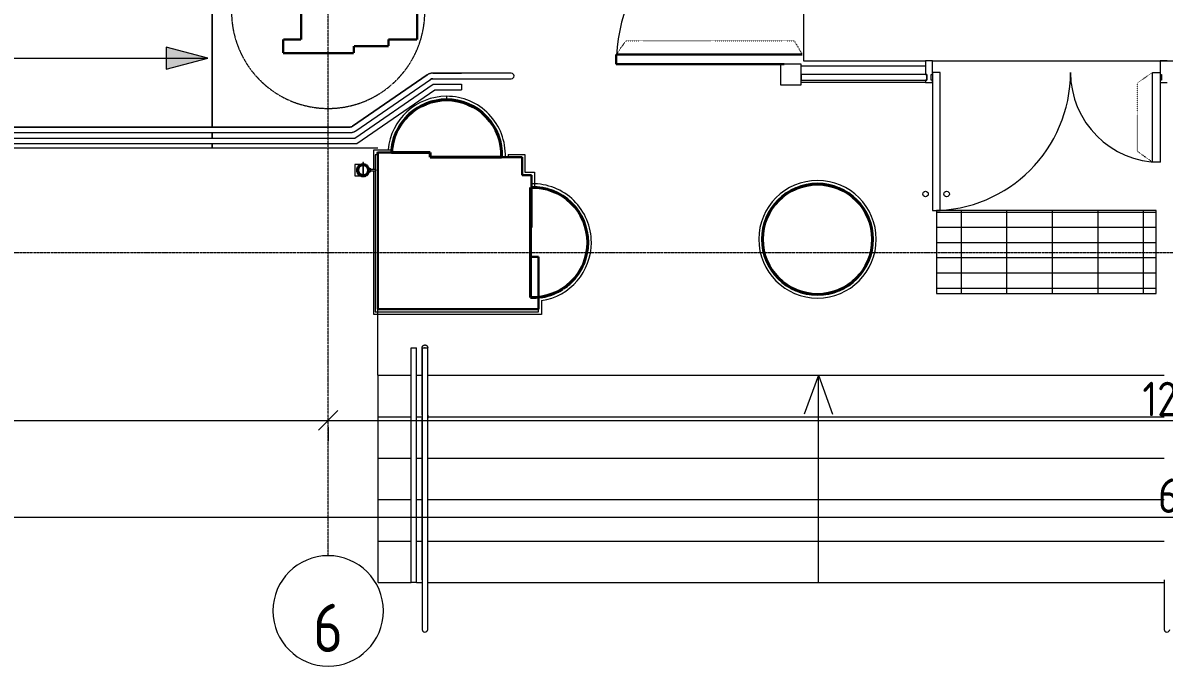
# Model space of a CAD drawing. Header units: millimetres. Extents: x -42533 to 645315, y 3457 to 82611.
# Drawn here: x 42587 to 50854, y 27324 to 31984 of the extents above; entities that cross this region are included whole.
import ezdxf

# ---------------------------------------------------------------- set-up
doc = ezdxf.new("R2010")
doc.units = ezdxf.units.MM
for name, pattern in [('200_ШТРИХ__ш1_п0_6_', [1.6, 1, -0.6]), ('ADSK_Линия сетки', [25, 20, -2.5, 0, -2.5]), ('ADSK_Пунктирная_п1', [0.53, 0, -0.53])]:
    doc.linetypes.add(name, pattern=pattern)
for name, color, linetype, lineweight in [('Аннотация', 7, 'Continuous', 18), ('Витраж', 7, 'Continuous', 9), ('Двери', 7, 'Continuous', 9), ('Колонны', 7, 'Continuous', 18), ('Лестницы', 7, 'Continuous', 9), ('Мебель', 7, 'Continuous', 18), ('Обобщенные модели', 7, 'Continuous', 18), ('Ограждение', 7, 'Continuous', 9), ('Оси', 253, 'Continuous', 9), ('Пандусы', 7, 'Continuous', 18), ('Панели витража', 7, 'Continuous', 9), ('Перекрытие', 7, 'Continuous', 18), ('Размеры', 7, 'Continuous', 9), ('Стены наружные', 7, 'Continuous', 18), ('Стены несущие', 7, 'Continuous', 30), ('Стены отделка', 7, 'Continuous', 30), ('Стены штриховка', 7, 'Continuous', 9), ('Узлы', 7, 'Continuous', 18), ('ШТРИХОВКА', 252, 'Continuous', 15)]:
    doc.layers.add(name, color=color, linetype=linetype, lineweight=lineweight)
doc.layers.add('Линии', color=7, linetype='Continuous', lineweight=9, true_color=0x00a600)
doc.styles.add('GOST Common', font='GOST_Common.ttf', dxfattribs={"width": 0.9, "height": 350})
doc.styles.add('GOST Common_1', font='GOST_Common.ttf', dxfattribs={"width": 0.9, "height": 250})
doc.dimstyles.new('ADSK_Основной_2_5_мм', dxfattribs={"dimscale": 304.8, "dimtxt": 251.428749, "dimasz": 0.463911, "dimexe": 0.492126, "dimexo": 0.492126, "dimgap": 0.098425, "dimtad": 1, "dimrnd": 0.01, "dimdsep": 46, "dimtxsty": 'GOST Common_1', "dimblk1": 'OBLIQUE', "dimblk2": 'OBLIQUE', "dimsah": 1, "dimcen": 0.09, "dimdle": 0.492126, "dimazin": 2, "dimtfac": 1, "dimtdec": 4, "dimtix": 1, "dimtmove": 0, "dimatfit": 3, "dimfxl": 1, "dimtvp": 1, "dimtolj": 1, "dimtzin": 0, "dimlwd": 20, "dimlwe": 20, "dimarcsym": 2})

# ---------------------------------------------------------------- blocks, each defined once
blk = doc.blocks.new('Тип перил - Перила_Внутренний_-3098215-План 1-го этажа')
at = {"layer": 'Ограждение', "flags": 128}
for points in [[(18730.4, -3332.5), (18730.4, -3333.7), (18730.4, -3334.9), (18730.4, -3336.1), (18730.4, -3337.3), (18730.4, -3338.5), (18730.4, -3339.6), (18730.4, -3340.8), (18730.4, -3341.9), (18730.4, -3343.1), (18730.4, -3344.2), (18730.4, -3345.3), (18730.4, -3346.4), (18730.4, -3346.6)], [(18770.4, -3346.6), (18770.4, -3345.5), (18770.4, -3344.5), (18770.4, -3343.3), (18770.4, -3342.2), (18770.4, -3341.1), (18770.4, -3339.9), (18770.4, -3338.8), (18770.4, -3337.6), (18770.4, -3336.4), (18770.4, -3335.2), (18770.4, -3334), (18770.4, -3332.8)]]:
    blk.add_lwpolyline(points, dxfattribs=at)
blk = doc.blocks.new('Тип перил - Перила_Внутренний_-V61-План 1-го этажа')
at = {"layer": 'Ограждение'}
for p, q in [((18730.4, -3332.5), (18730.4, -3346.7)), ((18770.4, -3332.5), (18770.4, -3346.7))]:
    blk.add_line(p, q, dxfattribs=at)
blk = doc.blocks.new('_Oblique')
at = {"color": 0, "linetype": 'ByBlock', "lineweight": -2}
blk.add_line((-0.5, -0.5), (0.5, 0.5), dxfattribs=at)
blk = doc.blocks.new('*D434')
at = {"layer": 'Defpoints', "color": 0, "transparency": 16777216}
for p in [(10706.8, -3082.7), (18606.8, -3082.7), (18606.8, -3182.7)]:
    blk.add_point(p, dxfattribs=at)
at = {"layer": 'Размеры', "color": 0, "lineweight": 20, "transparency": 16777216}
for p, q in [((10556.8, -3182.7), (18756.8, -3182.7)), ((10706.8, -3232.7), (10706.8, -3332.7)), ((18606.8, -3232.7), (18606.8, -3332.7))]:
    blk.add_line(p, q, dxfattribs=at)
at = {"layer": 'Размеры', "color": 0, "lineweight": 20, "transparency": 16777216, "xscale": 141.4, "yscale": 141.4, "zscale": 141.4, "rotation": 180}
blk.add_blockref('_Oblique', (10706.8, -3182.7), dxfattribs=at)
at = {"layer": 'Размеры', "color": 0, "lineweight": 20, "transparency": 16777216, "xscale": 141.4, "yscale": 141.4, "zscale": 141.4}
blk.add_blockref('_Oblique', (18606.8, -3182.7), dxfattribs=at)
at = {"layer": 'Размеры', "color": 0, "lineweight": 20, "transparency": 16777216, "insert": (14656.8, -3027.7), "char_height": 250, "width": 756.843, "attachment_point": 5, "style": 'GOST Common_1'}
blk.add_mtext('\\A1;7900', dxfattribs=at)
blk = doc.blocks.new('*D435')
at = {"layer": 'Defpoints', "color": 0, "transparency": 16777216}
for p in [(18606.8, -3082.7), (31106.8, -3082.7), (31106.8, -3182.7)]:
    blk.add_point(p, dxfattribs=at)
at = {"layer": 'Размеры', "color": 0, "lineweight": 20, "transparency": 16777216}
for p, q in [((18456.8, -3182.7), (31256.8, -3182.7)), ((18606.8, -3232.7), (18606.8, -3332.7)), ((31106.8, -3232.7), (31106.8, -3332.7))]:
    blk.add_line(p, q, dxfattribs=at)
at = {"layer": 'Размеры', "color": 0, "lineweight": 20, "transparency": 16777216, "xscale": 141.4, "yscale": 141.4, "zscale": 141.4, "rotation": 180}
blk.add_blockref('_Oblique', (18606.8, -3182.7), dxfattribs=at)
at = {"layer": 'Размеры', "color": 0, "lineweight": 20, "transparency": 16777216, "xscale": 141.4, "yscale": 141.4, "zscale": 141.4}
blk.add_blockref('_Oblique', (31106.8, -3182.7), dxfattribs=at)
at = {"layer": 'Размеры', "color": 0, "lineweight": 20, "transparency": 16777216, "insert": (24856.8, -3027.7), "char_height": 250, "width": 889.802, "attachment_point": 5, "style": 'GOST Common_1'}
blk.add_mtext('\\A1;12500', dxfattribs=at)
blk = doc.blocks.new('*D441')
at = {"layer": 'Defpoints', "color": 0, "transparency": 16777216}
for p in [(-5943.2, -3782.7), (55906.8, -3782.7), (55906.8, -3882.7)]:
    blk.add_point(p, dxfattribs=at)
at = {"layer": 'Размеры', "color": 0, "lineweight": 20, "transparency": 16777216}
for p, q in [((-6093.2, -3882.7), (56056.8, -3882.7)), ((-5943.2, -3932.7), (-5943.2, -4032.7)), ((55906.8, -3932.7), (55906.8, -4032.7))]:
    blk.add_line(p, q, dxfattribs=at)
at = {"layer": 'Размеры', "color": 0, "lineweight": 20, "transparency": 16777216, "xscale": 141.4, "yscale": 141.4, "zscale": 141.4, "rotation": 180}
blk.add_blockref('_Oblique', (-5943.2, -3882.7), dxfattribs=at)
at = {"layer": 'Размеры', "color": 0, "lineweight": 20, "transparency": 16777216, "xscale": 141.4, "yscale": 141.4, "zscale": 141.4}
blk.add_blockref('_Oblique', (55906.8, -3882.7), dxfattribs=at)
at = {"layer": 'Размеры', "color": 0, "lineweight": 20, "transparency": 16777216, "insert": (24981.8, -3727.7), "char_height": 250, "width": 889.802, "attachment_point": 5, "style": 'GOST Common_1'}
blk.add_mtext('\\A1;61850', dxfattribs=at)
blk = doc.blocks.new('1 этаж')
at = {"layer": 'Колонны'}
for points in [[(19064.786, -1242.89), (19066.438, -1242.89), (19075.12, -1175.869), (19094.992, -1111.276), (19125.484, -1050.965), (19165.721, -996.667), (19214.548, -949.943), (19270.562, -912.133), (19336.811, -883.112), (19400.019, -867.101), (19464.899, -861.585), (19464.899, -854.928), (19394.188, -861.585), (19332.156, -877.666), (19276.859, -901.167), (19221.746, -935.928), (19173.011, -978.949), (19131.733, -1029.279), (19099.051, -1085.538), (19075.12, -1149.51), (19062.538, -1210.037), (19061.481, -1242.89), (19063.134, -1242.89)], [(20131.321, -2294.34), (20156.61, -2292.324), (20192.414, -2283.998), (20220.763, -2275.73), (20259.912, -2259.59), (20303.297, -2235.843), (20343.153, -2207.247), (20360.843, -2191.927), (20391.701, -2160.489), (20405.226, -2144.644), (20437.456, -2097.378), (20443.207, -2087.481), (20470.056, -2028.205), (20487.593, -1960.671), (20493.523, -1893.745), (20486.865, -1893.745), (20479.96, -1966.648), (20461.687, -2033.21), (20428.327, -2101.034), (20389.332, -2155.067), (20338.112, -2204.442), (20278.934, -2243.931), (20209.61, -2273.237), (20138.414, -2288.899), (20131.321, -2290.123), (20131.321, -2293.989)], [(22151.357, -2276.308), (22223.627, -2269.65), (22290.048, -2251.853), (22354.109, -2221.98), (22412.01, -2181.438), (22464.988, -2127.177), (22504.086, -2070.227), (22533.017, -2007.217), (22550.802, -1940.062), (22555.706, -1870.803), (22550.204, -1870.803), (22544.145, -1940.062), (22526.151, -2007.217), (22496.769, -2070.227), (22456.892, -2127.177), (22407.731, -2176.338), (22350.781, -2216.215), (22287.771, -2245.597), (22220.616, -2263.591), (22151.357, -2269.65), (22080.942, -2263.281), (22012.666, -2244.535), (21951.934, -2216.215), (21894.983, -2176.338), (21845.823, -2127.177), (21805.945, -2070.227), (21776.563, -2007.217), (21758.569, -1940.062), (21751.534, -1870.803), (21745.853, -1870.803), (21753.451, -1946.583), (21770.308, -2009.494), (21800.18, -2073.555), (21841.42, -2132.153), (21894.983, -2184.434), (21951.934, -2223.532), (22014.943, -2252.463), (22084.562, -2270.464), (22142.981, -2275.575)]]:
    blk.add_hatch(color=8, dxfattribs=at).paths.add_polyline_path(points)
at = {"layer": 'Размеры'}
blk.add_hatch(color=8, dxfattribs=at).paths.add_polyline_path([(17734.16, -559.226), (17434.16, -478.841), (17434.16, -639.61)])
at = {"layer": 'Узлы', "lineweight": 9}
h = blk.add_hatch(dxfattribs=at)
h.set_pattern_fill('FP_30', color=8, style=0, pattern_type=2)
h.set_pattern_definition([(0, (545.18, -1067), (0, 110), []), (90, (545.2, -1067), (-330, 2e-14), [])])
h.paths.add_polyline_path([(23627.135, -2262.867), (24603.968, -2262.867), (24603.968, -1662.867), (23013.968, -1662.867), (23013.968, -2262.867), (23099.342, -2262.867)])
at = {"layer": 'Аннотация', "color": 8, "lineweight": 20}
for q in [(22055.595, -3137.361), (22260.807, -3137.361)]:
    blk.add_line((22158.201, -2855.453), q, dxfattribs=at)
at = {"layer": 'Витраж', "color": 8, "lineweight": 18, "extrusion": (0, 0, -1)}
for p, q in [((22983.968, -577.867), (22933.968, -577.867)), ((22933.968, -577.867), (22933.968, -677.867)), ((22983.968, -677.867), (22983.968, -577.867)), ((24683.968, -577.867), (24633.968, -577.867)), ((24633.968, -577.867), (24633.968, -677.867)), ((21883.968, -602.867), (21883.968, -752.867)), ((22033.968, -602.867), (21883.968, -602.867)), ((22033.968, -752.867), (22033.968, -602.867)), ((22933.968, -677.867), (22943.968, -677.867)), ((22943.968, -717.867), (22933.968, -717.867)), ((22933.968, -717.867), (22933.968, -734.867)), ((22933.968, -734.867), (22983.968, -734.867)), ((22943.968, -677.867), (22943.968, -717.867)), ((22973.968, -717.867), (22973.968, -677.867)), ((22973.968, -677.867), (22983.968, -677.867)), ((22983.968, -717.867), (22973.968, -717.867)), ((22983.968, -734.867), (22983.968, -717.867)), ((24633.968, -677.867), (24643.968, -677.867)), ((24643.968, -717.867), (24633.968, -717.867)), ((24633.968, -717.867), (24633.968, -734.867)), ((24633.968, -734.867), (24683.968, -734.867)), ((24643.968, -677.867), (24643.968, -717.867)), ((21883.968, -752.867), (22033.968, -752.867))]:
    blk.add_line(p, q, dxfattribs=at)
at = {"layer": 'Витраж', "color": 8}
for p, q in [((22933.968, -617.867), (22033.968, -617.867)), ((22933.968, -734.867), (22033.968, -734.867))]:
    blk.add_line(p, q, dxfattribs=at)
at = {"layer": 'Двери', "color": 8, "lineweight": 30}
blk.add_line((21908.968, -602.867), (20693.968, -602.867), dxfattribs=at)
at = {"layer": 'Двери', "color": 8}
for points in [[(22983.968, -1662.867), (23038.968, -1662.867), (23038.968, -662.867), (22983.968, -662.867), (22983.968, -1662.867)], [(24633.968, -1312.867), (24578.968, -1312.867), (24578.968, -662.867), (24633.968, -662.867), (24633.968, -1312.867)]]:
    blk.add_lwpolyline(points, dxfattribs=at)
for centre, radius, start, end in [((21908.968, -602.867), 1215, 90, 180), ((22983.968, -662.867), 1000, 270, 0), ((24633.968, -662.867), 650, 180, 270)]:
    blk.add_arc(centre, radius, start, end, dxfattribs=at)
at = {"layer": 'Колонны', "color": 8, "lineweight": 40}
for p, q in [((19066.438, -1242.89), (19346.496, -1242.89)), ((19346.496, -1242.89), (19346.496, -1275.063)), ((19346.496, -1275.063), (19863.478, -1275.063)), ((20073.388, -1495.166), (20073.388, -2292.324))]:
    blk.add_line(p, q, dxfattribs=at)
at = {"layer": 'Колонны', "color": 8, "flags": 128}
blk.add_lwpolyline([(19863.478, -1275.063), (19865.143, -1275.063), (19866.809, -1275.063), (19868.474, -1275.063), (19870.108, -1275.063)], dxfattribs=at)
at = {"layer": 'Колонны', "color": 8, "lineweight": 40}
for centre, start, end in [((19464.899, -1260.432), 90, 177.4792212), ((19464.899, -1260.432), 357.8977817, 90), ((22151.357, -1870.803), 0, 180), ((20088.018, -1893.745), 0, 92.1022183), ((20088.018, -1893.745), 267.8977817, 0), ((22151.357, -1870.803), 180, 0)]:
    blk.add_arc(centre, 398.847, start, end, dxfattribs=at)
at = {"layer": 'Колонны', "color": 8}
for start, end in [(347.1152178, 350.3080637), (336.8039136, 340.6100917), (317.0411501, 321.1872576), (326.861394, 330.9044359), (307.276288, 311.4522407), (278.9956829, 281.9245698), (287.8236196, 291.8671281), (297.5411027, 301.6874222)]:
    blk.add_arc((20088.018, -1893.745), 405.504, start, end, dxfattribs=at)
at = {"layer": 'Лестницы', "color": 8}
for p, q in [((18967.799, -2856.098), (19207.569, -2856.098)), ((18967.799, -3156.098), (18967.799, -2856.098)), ((19247.569, -2856.098), (19287.569, -2856.098)), ((19327.569, -2856.098), (24662.412, -2856.098)), ((18967.799, -3456.098), (18967.799, -3156.098)), ((18967.799, -3156.098), (19207.569, -3156.098)), ((18967.799, -3156.098), (19207.569, -3156.098)), ((19247.569, -3156.098), (19288.096, -3156.098)), ((19247.569, -3156.098), (19288.096, -3156.098)), ((19327.042, -3156.098), (24662.939, -3156.098)), ((19327.042, -3156.098), (24662.939, -3156.098)), ((18967.799, -3756.098), (18967.799, -3456.098)), ((18967.799, -3456.098), (19207.569, -3456.098)), ((18967.799, -3456.098), (19207.569, -3456.098)), ((19247.569, -3456.098), (19287.569, -3456.098)), ((19247.569, -3456.098), (19287.569, -3456.098)), ((19327.569, -3456.098), (24662.412, -3456.098)), ((19327.569, -3456.098), (24662.412, -3456.098)), ((18967.799, -4056.098), (18967.799, -3756.098)), ((18967.799, -3756.098), (19207.569, -3756.098)), ((18967.799, -3756.098), (19207.569, -3756.098)), ((19247.569, -3756.098), (19287.569, -3756.098)), ((19247.569, -3756.098), (19287.569, -3756.098)), ((19327.569, -3756.098), (24662.412, -3756.098)), ((19327.569, -3756.098), (24662.412, -3756.098)), ((18967.799, -4356.098), (18967.799, -4056.098)), ((18967.799, -4056.098), (19207.569, -4056.098)), ((18967.799, -4056.098), (19207.569, -4056.098)), ((19247.569, -4056.098), (19287.569, -4056.098)), ((19247.569, -4056.098), (19287.569, -4056.098)), ((19327.569, -4056.098), (24662.412, -4056.098)), ((19327.569, -4056.098), (24662.412, -4056.098)), ((18967.799, -4356.098), (19207.569, -4356.098)), ((18967.799, -4356.098), (19207.569, -4356.098)), ((19247.569, -4356.098), (19287.569, -4356.098)), ((19247.569, -4356.098), (19287.569, -4356.098)), ((19327.569, -4356.098), (24662.412, -4356.098)), ((19327.569, -4356.098), (24662.412, -4356.098))]:
    blk.add_line(p, q, dxfattribs=at)
at = {"layer": 'Линии', "color": 8, "linetype": 'ADSK_Пунктирная_п1'}
for p, q in [((20693.968, -532.867), (20762.093, -434.079)), ((20762.093, -434.079), (21983.845, -434.079)), ((21983.845, -434.079), (22040.881, -532.867))]:
    blk.add_line(p, q, dxfattribs=at)
at = {"layer": 'Линии', "color": 8, "lineweight": 30}
for p, q in [((20693.968, -602.867), (20693.968, -532.867)), ((20693.968, -532.867), (22040.881, -532.867))]:
    blk.add_line(p, q, dxfattribs=at)
at = {"layer": 'Линии', "color": 8}
for p, q in [((19933.349, -667.772), (19573.349, -667.772)), ((19573.349, -707.772), (19933.349, -707.772)), ((19287.569, -4336.098), (19287.569, -4696.098)), ((19327.569, -4696.098), (19327.569, -4336.098)), ((24662.412, -4336.098), (24662.412, -4696.098))]:
    blk.add_line(p, q, dxfattribs=at)
at = {"layer": 'Линии', "color": 8, "lineweight": 18}
blk.add_line((18966.496, -2855.453), (18966.496, -2376.652), dxfattribs=at)
at = {"layer": 'Линии', "color": 8, "linetype": 'ADSK_Пунктирная_п1'}
for points in [[(24469.522, -1234.17), (24469.522, -737.03), (24578.279, -662.03)], [(24577.838, -1312.867), (24469.522, -1234.17)]]:
    blk.add_lwpolyline(points, dxfattribs=at)
at = {"layer": 'Линии', "color": 8}
blk.add_lwpolyline([(24603.968, -1662.867), (23013.968, -1662.867), (23013.968, -2262.867), (24603.968, -2262.867)], close=True, dxfattribs=at)
at = {"layer": 'Линии', "color": 8, "lineweight": 18}
for centre in [(22933.968, -1542.867), (23086.468, -1542.867)]:
    blk.add_circle(centre, 20, dxfattribs=at)
at = {"layer": 'Линии', "color": 8}
for centre, start, end in [((19933.349, -687.772), 270, 90), ((19307.569, -4696.098), 180, 0), ((24682.412, -4696.098), 180, 0)]:
    blk.add_arc(centre, 20, start, end, dxfattribs=at)
at = {"layer": 'Мебель', "color": 8, "linetype": '200_ШТРИХ__ш1_п0_6_', "lineweight": 30}
for p, q in [((18411.4, -422.867), (18411.4, -22.867)), ((19252.599, -422.867), (19252.599, -22.867)), ((18411.4, -422.867), (18281.4, -422.867)), ((18281.4, -522.867), (18281.4, -422.867)), ((18792.599, -522.867), (18792.599, -472.867)), ((18792.599, -472.867), (19042.599, -472.867)), ((19042.599, -422.867), (19042.599, -472.867)), ((19042.599, -422.867), (19252.599, -422.867)), ((18281.4, -522.867), (18792.599, -522.867))]:
    blk.add_line(p, q, dxfattribs=at)
at = {"layer": 'Мебель', "color": 8, "linetype": '200_ШТРИХ__ш1_п0_6_', "lineweight": 9}
blk.add_arc((18606.766, -222.867), 700, 164.5439267, 90, dxfattribs=at)
at = {"layer": 'Обобщенные модели', "color": 8}
for p, q in [((18862.396, -1313.811), (18857.779, -1313.811)), ((18857.779, -1313.811), (18857.779, -1327.422)), ((18862.396, -1327.445), (18862.396, -1313.811)), ((18846.163, -1329.571), (18798.896, -1329.571)), ((18859.896, -1409.471), (18859.896, -1331.871)), ((18859.896, -1331.871), (18859.896, -1409.471)), ((18916.696, -1360.677), (18902.026, -1360.677)), ((18902.122, -1380.664), (18916.696, -1380.664)), ((18916.696, -1380.664), (18916.696, -1360.677)), ((18953.196, -1365.671), (18916.696, -1365.671)), ((18916.696, -1375.671), (18953.196, -1375.671)), ((18953.196, -1375.671), (18953.196, -1365.671)), ((18798.896, -1411.771), (18846.163, -1411.771))]:
    blk.add_line(p, q, dxfattribs=at)
at = {"layer": 'Обобщенные модели', "color": 8, "flags": 128}
blk.add_lwpolyline([(18798.896, -1329.571), (18798.896, -1330.765), (18798.896, -1334.278), (18798.896, -1339.907), (18798.896, -1347.323), (18798.896, -1356.096), (18798.896, -1365.717), (18798.896, -1375.625), (18798.896, -1385.245), (18798.896, -1394.018), (18798.896, -1401.434), (18798.896, -1407.063), (18798.896, -1410.576), (18798.896, -1411.771)], dxfattribs=at)
at = {"layer": 'Обобщенные модели', "color": 8}
for centre, radius, start, end in [((18859.896, -1370.671), 43.6, 92.7801063, 180), ((18859.896, -1370.671), 43.6, 180, 346.7160267), ((18860.037, -1370.628), 43.265, 92.991978, 346.5870624), ((18859.896, -1370.671), 41, 90, 270), ((18859.896, -1370.671), 41, 270, 90), ((18859.896, -1370.673), 43.3, 13.3472318, 86.6898566), ((18859.896, -1370.671), 43.6, 13.2839733, 86.6772569)]:
    blk.add_arc(centre, radius, start, end, dxfattribs=at)
at = {"layer": 'Обобщенные модели', "color": 8, "lineweight": 40}
for radius, start, end in [(41.1, 151.0710854, 178.9289146), (41.1, 181.0710854, 208.9289146), (38.8, 90, 270), (41.1, 121.0710854, 148.9289146), (41.1, 211.0710854, 238.9289146), (41.1, 91.0710854, 118.9289146), (38.8, 270, 90), (41.1, 61.0710854, 88.9289146), (41.1, 31.0710854, 58.9289146), (41.1, 301.0710854, 328.9289146), (41.1, 1.0710854, 28.9289146), (41.1, 331.0710854, 358.9289146), (41.1, 241.0710854, 268.9289146), (41.1, 271.0710854, 298.9289146)]:
    blk.add_arc((18859.896, -1370.671), radius, start, end, dxfattribs=at)
at = {"layer": 'Ограждение', "color": 8}
for p, q in [((19324.298, -680.13), (18783.889, -1052.476)), ((18783.889, -1052.476), (19324.298, -680.13)), ((18806.584, -1085.414), (19346.993, -713.068)), ((18806.584, -1085.414), (19346.993, -713.068)), ((19573.349, -667.772), (19364.014, -667.772)), ((19364.014, -667.772), (19573.349, -667.772)), ((19364.014, -707.772), (19573.349, -707.772)), ((19364.014, -707.772), (19573.349, -707.772)), ((18801.095, -1137.772), (19367.126, -747.772)), ((18813.541, -1177.772), (19379.572, -787.772)), ((19367.126, -747.772), (19573.349, -747.772)), ((19379.572, -787.772), (19573.349, -787.772)), ((19573.349, -747.772), (19573.349, -787.772)), ((11453.487, -1057.772), (18274.506, -1057.772)), ((18276.101, -1057.772), (11455.081, -1057.772)), ((18274.506, -1057.772), (18278.493, -1057.772)), ((18766.868, -1057.772), (18278.493, -1057.772)), ((18278.493, -1057.772), (18766.868, -1057.772)), ((11451.496, -1137.772), (18276.496, -1137.772)), ((11453.487, -1097.772), (18274.506, -1097.772)), ((11455.081, -1097.772), (18276.101, -1097.772)), ((18274.506, -1097.772), (18278.493, -1097.772)), ((18276.496, -1137.772), (18801.095, -1137.772)), ((18278.493, -1097.772), (18766.868, -1097.772)), ((18278.493, -1097.772), (18766.868, -1097.772)), ((11451.496, -1177.772), (18276.496, -1177.772)), ((18276.496, -1177.772), (18813.541, -1177.772)), ((19207.569, -2656.098), (19247.569, -2656.098)), ((19207.569, -3156.098), (19207.569, -2656.098)), ((19247.569, -3156.098), (19247.569, -2656.098)), ((19287.569, -2656.098), (19287.569, -3143.598)), ((19287.569, -2656.098), (19327.569, -2656.098)), ((19287.569, -3143.598), (19287.569, -2656.098)), ((19309.905, -2656.098), (19305.232, -2656.098)), ((19327.569, -3143.598), (19327.569, -2656.098)), ((19327.569, -3143.598), (19327.569, -2656.098)), ((19207.569, -4356.098), (19207.569, -3156.098)), ((19247.569, -4356.098), (19247.569, -3156.098)), ((19287.569, -3143.598), (19287.569, -3167.128)), ((19287.569, -3157.716), (19287.569, -4336.098)), ((19287.569, -4336.098), (19287.569, -3167.128)), ((19327.569, -3143.598), (19327.569, -3167.128)), ((19327.569, -4336.098), (19327.569, -3157.716)), ((19327.569, -4336.098), (19327.569, -3167.128)), ((19247.569, -4356.098), (19207.569, -4356.098))]:
    blk.add_line(p, q, dxfattribs=at)
at = {"layer": 'Ограждение', "color": 8, "flags": 128}
for points in [[(19364.014, -667.772), (19361.215, -667.828), (19358.42, -667.996), (19355.634, -668.276), (19352.862, -668.666), (19350.107, -669.167), (19347.375, -669.778), (19344.669, -670.498), (19341.995, -671.326), (19339.355, -672.259), (19336.755, -673.298), (19334.199, -674.439), (19331.69, -675.682), (19329.233, -677.025), (19326.831, -678.464), (19324.489, -679.999), (19324.298, -680.13)], [(19364.014, -667.772), (19361.215, -667.828), (19358.42, -667.996), (19355.634, -668.276), (19352.862, -668.666), (19350.107, -669.167), (19347.375, -669.778), (19344.669, -670.498), (19341.995, -671.326), (19339.355, -672.259), (19336.755, -673.298), (19334.199, -674.439), (19331.69, -675.682), (19329.233, -677.025), (19326.831, -678.464), (19324.489, -679.999)], [(19346.993, -713.068), (19347.995, -712.407), (19349.022, -711.787), (19350.073, -711.208), (19351.146, -710.672), (19352.24, -710.179), (19353.353, -709.73), (19354.483, -709.326), (19355.628, -708.968), (19356.787, -708.656), (19357.957, -708.39), (19359.137, -708.171), (19360.324, -708), (19361.518, -707.876), (19362.715, -707.8), (19363.915, -707.772), (19364.014, -707.772)], [(18278.493, -1057.772), (18277.293, -1057.772), (18276.101, -1057.772)], [(18783.889, -1052.476), (18782.888, -1053.137), (18781.86, -1053.757), (18780.809, -1054.336), (18779.736, -1054.872), (18778.642, -1055.365), (18777.529, -1055.814), (18776.399, -1056.218), (18775.254, -1056.576), (18774.095, -1056.888), (18772.925, -1057.154), (18771.746, -1057.373), (18770.558, -1057.544), (18769.364, -1057.668), (18768.167, -1057.744), (18766.967, -1057.772), (18766.868, -1057.772)], [(18276.101, -1097.772), (18277.298, -1097.772), (18278.493, -1097.772)], [(18766.868, -1097.772), (18769.667, -1097.716), (18772.462, -1097.548), (18775.248, -1097.269), (18778.02, -1096.878), (18780.775, -1096.377), (18783.507, -1095.766), (18786.213, -1095.046), (18788.888, -1094.219), (18791.527, -1093.285), (18794.127, -1092.246), (18796.684, -1091.105), (18799.192, -1089.862), (18801.65, -1088.519), (18804.051, -1087.08), (18806.393, -1085.546), (18806.584, -1085.414)], [(18766.868, -1097.772), (18769.667, -1097.716), (18772.462, -1097.548), (18775.248, -1097.269), (18778.02, -1096.878), (18780.775, -1096.377), (18783.507, -1095.766), (18786.213, -1095.046), (18788.888, -1094.219), (18791.527, -1093.285), (18794.127, -1092.246), (18796.684, -1091.105), (18799.192, -1089.862), (18801.65, -1088.519), (18804.051, -1087.08), (18806.393, -1085.546)], [(19287.569, -2656.098), (19287.585, -2655.298), (19287.633, -2654.5), (19287.713, -2653.704), (19287.824, -2652.912), (19287.968, -2652.125), (19288.142, -2651.344), (19288.348, -2650.571), (19288.584, -2649.807), (19288.851, -2649.053), (19289.148, -2648.31), (19289.474, -2647.579), (19289.829, -2646.863), (19290.212, -2646.161), (19290.624, -2645.474), (19291.062, -2644.805), (19291.527, -2644.154), (19292.017, -2643.522), (19292.533, -2642.91), (19293.072, -2642.32), (19293.635, -2641.751), (19294.22, -2641.205), (19294.826, -2640.683), (19295.452, -2640.186), (19296.098, -2639.714), (19296.763, -2639.269), (19297.444, -2638.85), (19298.142, -2638.459), (19298.855, -2638.096), (19299.582, -2637.762), (19300.322, -2637.457), (19301.073, -2637.183), (19301.835, -2636.938), (19302.605, -2636.724), (19303.384, -2636.541), (19304.17, -2636.389), (19304.96, -2636.269), (19305.755, -2636.181), (19306.553, -2636.124), (19307.353, -2636.099), (19307.569, -2636.098)], [(19288.142, -2651.344), (19288.348, -2650.571), (19288.584, -2649.807), (19288.851, -2649.053), (19289.148, -2648.31), (19289.474, -2647.579), (19289.829, -2646.863), (19290.212, -2646.161), (19290.624, -2645.474), (19291.062, -2644.805), (19291.527, -2644.154), (19292.017, -2643.522), (19292.533, -2642.91), (19293.072, -2642.32), (19293.635, -2641.751), (19294.22, -2641.205), (19294.826, -2640.683), (19295.452, -2640.186), (19296.098, -2639.714), (19296.763, -2639.269), (19297.444, -2638.85), (19298.142, -2638.459), (19298.855, -2638.096), (19299.582, -2637.762), (19300.322, -2637.457), (19301.073, -2637.183), (19301.835, -2636.938), (19302.605, -2636.724), (19303.384, -2636.541), (19304.17, -2636.389), (19304.96, -2636.269), (19305.755, -2636.181), (19306.553, -2636.124), (19307.353, -2636.099), (19307.569, -2636.098)], [(19307.569, -2636.098), (19308.369, -2636.114), (19309.167, -2636.162), (19309.963, -2636.242), (19310.755, -2636.354), (19311.542, -2636.497), (19312.323, -2636.671), (19313.096, -2636.877), (19313.86, -2637.113), (19314.614, -2637.38), (19315.357, -2637.677), (19316.088, -2638.003), (19316.804, -2638.358), (19317.506, -2638.742), (19318.193, -2639.153), (19318.862, -2639.591), (19319.513, -2640.056), (19320.145, -2640.547), (19320.757, -2641.062), (19321.347, -2641.601), (19321.916, -2642.164), (19322.462, -2642.749), (19322.984, -2643.355), (19323.481, -2643.982), (19323.953, -2644.628), (19324.398, -2645.292), (19324.817, -2645.974), (19325.208, -2646.672), (19325.571, -2647.385), (19325.905, -2648.111), (19326.21, -2648.851), (19326.485, -2649.602), (19326.729, -2650.364), (19326.943, -2651.135), (19327.126, -2651.913), (19327.278, -2652.699), (19327.398, -2653.49), (19327.486, -2654.285), (19327.543, -2655.083), (19327.568, -2655.882), (19327.569, -2656.098)], [(19307.569, -2636.098), (19308.369, -2636.114), (19309.167, -2636.162), (19309.963, -2636.242), (19310.755, -2636.354), (19311.542, -2636.497), (19312.323, -2636.671), (19313.096, -2636.877), (19313.86, -2637.113), (19314.614, -2637.38), (19315.357, -2637.677), (19316.088, -2638.003), (19316.804, -2638.358), (19317.506, -2638.742), (19318.193, -2639.153), (19318.862, -2639.591), (19319.513, -2640.056), (19320.145, -2640.547), (19320.757, -2641.062), (19321.347, -2641.601), (19321.916, -2642.164), (19322.462, -2642.749), (19322.984, -2643.355), (19323.481, -2643.982), (19323.953, -2644.628), (19324.398, -2645.292), (19324.817, -2645.974)], [(19325.208, -2646.672), (19325.571, -2647.385), (19325.905, -2648.111), (19326.21, -2648.851), (19326.485, -2649.602), (19326.729, -2650.364), (19326.943, -2651.135), (19327.126, -2651.913)], [(19287.569, -3143.598), (19287.569, -3144.798), (19287.569, -3145.996), (19287.569, -3147.19), (19287.569, -3148.378), (19287.569, -3149.558), (19287.569, -3150.729), (19287.569, -3151.889), (19287.569, -3153.035), (19287.569, -3154.166), (19287.569, -3155.281), (19287.569, -3156.376), (19287.569, -3157.452), (19287.569, -3157.716)], [(19327.569, -3157.716), (19327.569, -3156.646), (19327.569, -3155.555), (19327.569, -3154.445), (19327.569, -3153.318), (19327.569, -3152.176), (19327.569, -3151.019), (19327.569, -3149.851), (19327.569, -3148.672), (19327.569, -3147.486), (19327.569, -3146.293), (19327.569, -3145.096), (19327.569, -3143.897), (19327.569, -3143.598)]]:
    blk.add_lwpolyline(points, dxfattribs=at)
at = {"layer": 'Ограждение', "color": 8}
for centre, radius, start, end in [((19364.014, -737.772), 70, 90, 124.5671494), ((19364.014, -737.772), 30, 90, 124.5671494), ((18766.868, -1027.772), 30, 270, 304.5671494), ((18766.868, -1027.772), 70, 270, 304.5671494)]:
    blk.add_arc(centre, radius, start, end, dxfattribs=at)
at = {"layer": 'Оси', "color": 8, "linetype": 'ADSK_Линия сетки'}
for p, q in [((18606.766, -4162.595), (18606.766, 44411.9)), ((-9557.528, -1966.098), (56562.053, -1966.098))]:
    blk.add_line(p, q, dxfattribs=at)
at = {"layer": 'Оси', "color": 8, "lineweight": 20}
for start, end in [(360, 180), (180, 360)]:
    blk.add_arc((18606.766, -4562.595), 400, start, end, dxfattribs=at)
at = {"layer": 'Пандусы', "color": 8}
for p, q in [((17766.496, -1057.772), (17766.496, -57.772)), ((17766.496, -1137.772), (17766.496, -1097.772)), ((11451.496, -1207.772), (17766.496, -1207.772)), ((17766.496, -1207.772), (17766.496, -1177.772))]:
    blk.add_line(p, q, dxfattribs=at)
at = {"layer": 'Панели витража', "color": 8, "lineweight": 18}
blk.add_line((22033.968, -677.867), (22033.968, -717.867), dxfattribs=at)
blk.add_lwpolyline([(22033.968, -717.867), (22943.968, -717.867), (22943.968, -677.867), (22033.968, -677.867)], dxfattribs=at)
at = {"layer": 'Перекрытие', "color": 8}
for p, q in [((22048.968, 602.133), (22048.968, -577.867)), ((17766.496, -57.772), (17766.496, -1057.772)), ((22048.968, -577.867), (22933.968, -577.867)), ((22983.968, -577.867), (24633.968, -577.867)), ((24583.968, -577.867), (25633.968, -577.867)), ((17766.496, -1097.772), (17766.496, -1137.772)), ((17766.496, -1177.772), (17766.496, -1207.772)), ((17766.496, -1207.772), (18966.496, -1207.772)), ((18966.496, -2855.453), (19207.569, -2855.453)), ((19247.569, -2855.453), (19287.569, -2855.453)), ((19327.569, -2855.453), (24662.412, -2855.453))]:
    blk.add_line(p, q, dxfattribs=at)
at = {"layer": 'Размеры', "color": 8}
for p, q in [((17734.16, -559.226), (17434.16, -478.841)), ((17434.16, -478.841), (17434.16, -639.61)), ((17434.16, -639.61), (17734.16, -559.226))]:
    blk.add_line(p, q, dxfattribs=at)
at = {"layer": 'Размеры', "color": 8, "lineweight": 20}
blk.add_line((11491.405, -559.226), (17734.16, -559.226), dxfattribs=at)
at = {"layer": 'Стены наружные', "color": 8}
for p, q in [((19464.899, -834.928), (19464.899, -854.928)), ((18938.237, -1222.89), (19062.914, -1222.89)), ((18938.237, -1365.841), (18938.237, -1222.89)), ((18966.496, -1242.89), (18958.237, -1242.89)), ((18958.237, -1242.89), (18958.237, -1259.706)), ((19911.496, -1255.453), (20031.496, -1255.453)), ((19911.496, -1255.453), (19911.496, -1275.453)), ((20031.496, -1255.453), (20031.496, -1385.755)), ((18938.237, -2416.652), (18938.237, -1375.295)), ((20031.496, -1385.755), (20100.729, -1385.755)), ((20100.729, -1385.755), (20100.729, -1491.053)), ((20151.321, -2292.968), (20151.321, -2294.278)), ((20151.321, -2314.514), (20151.321, -2416.652)), ((20151.321, -2416.652), (18938.237, -2416.652))]:
    blk.add_line(p, q, dxfattribs=at)
for centre, radius, start, end in [((19464.899, -1260.432), 425.504, 90, 174.9306242), ((19464.899, -1260.432), 405.504, 90, 174.6807838), ((19464.899, -1260.432), 425.504, 357.9769319, 90), ((19464.899, -1260.432), 405.504, 357.877107, 90), ((20088.018, -1893.745), 425.504, 0, 90.9797011), ((22151.357, -1870.803), 425.504, 0, 180), ((22151.357, -1870.803), 405.504, 0, 180), ((20088.018, -1893.745), 405.504, 0, 91.0282088), ((20088.018, -1893.745), 425.504, 278.5557153, 0), ((20088.018, -1893.745), 405.504, 334.8209205, 0), ((22151.357, -1870.803), 425.504, 180, 0), ((22151.357, -1870.803), 405.504, 180, 0), ((20088.018, -1893.745), 405.504, 303.8849539, 324.2358601), ((20088.018, -1893.745), 405.504, 324.9630146, 334.233022), ((20088.018, -1893.745), 405.504, 278.9811003, 284.3768736), ((20088.018, -1893.745), 405.504, 284.9739566, 294.0649875), ((20088.018, -1893.745), 405.504, 295.7256703, 302.6878628)]:
    blk.add_arc(centre, radius, start, end, dxfattribs=at)
at = {"layer": 'Стены несущие', "color": 8}
for p, q in [((19066.438, -1242.89), (18966.496, -1242.89)), ((18966.496, -1242.89), (18966.496, -2376.652)), ((19346.496, -1275.453), (19346.496, -1275.063)), ((20011.496, -1275.453), (19346.496, -1275.453)), ((20011.496, -1405.755), (20011.496, -1275.453)), ((20080.729, -1405.755), (20011.496, -1405.755)), ((20080.729, -1494.399), (20080.729, -1405.755)), ((20080.729, -1785.755), (20080.729, -1495.553)), ((20073.388, -1996.652), (20073.388, -1785.755)), ((20073.388, -1785.755), (20080.729, -1785.755)), ((20131.321, -1996.652), (20073.388, -1996.652)), ((20131.321, -2289.273), (20131.321, -1996.652)), ((20131.321, -2376.652), (20131.321, -2289.51)), ((18966.496, -2376.652), (20131.321, -2376.652))]:
    blk.add_line(p, q, dxfattribs=at)
at = {"layer": 'Стены отделка', "color": 8, "lineweight": 9}
for p, q in [((18946.496, -1259.706), (18946.496, -1365.841)), ((18966.496, -1259.706), (18946.496, -1259.706)), ((18946.496, -1375.409), (18946.496, -2396.652)), ((18946.496, -2396.652), (20131.321, -2396.652)), ((20131.321, -2396.652), (20131.321, -2376.652))]:
    blk.add_line(p, q, dxfattribs=at)
at = {"layer": 'Стены штриховка', "color": 8}
for p, q in [((19346.496, -1242.89), (19066.438, -1242.89)), ((19346.496, -1275.063), (19346.496, -1242.89))]:
    blk.add_line(p, q, dxfattribs=at)
at = {"layer": 'Узлы', "color": 8}
blk.add_line((22158.201, -4355.453), (22158.201, -2855.453), dxfattribs=at)
at = {"layer": 'Ограждение', "color": 8}
for name in ['Тип перил - Перила_Внутренний_-3098215-План 1-го этажа', 'Тип перил - Перила_Внутренний_-V61-План 1-го этажа']:
    blk.add_blockref(name, (557.201, 188.902), dxfattribs=at)
at = {"layer": 'Оси', "color": 8, "insert": (18605.935, -4685.5), "char_height": 350, "width": 232.2, "attachment_point": 5, "line_spacing_factor": 1.022766, "style": 'GOST Common'}
blk.add_mtext('\\pxqc,t0.25714,0.51429,0.77143,1.02857,1.28571,1.54286,1.8,2.05714,2.31429,2.57143,2.82857,3.08571,3.34286,3.6,3.85714,4.11429,4.37143,4.62857,4.88571,5.14286,5.4,5.65714,5.91429,6.17143,6.42857,6.68571,6.94286,7.2,7.45714,7.71429,7.97143,8.22857;{6}', dxfattribs=at)
at = {"layer": 'Размеры', "color": 8, "lineweight": 20}
for base, p1, p2, override, picture, middle in [((18606.766, -3182.655), (10706.766, -3082.671), (18606.766, -3082.671), {"dimpost": '<>', "dimfxl": 7900}, '*D434', (14656.766, -3027.655)), ((31106.766, -3182.655), (18606.766, -3082.671), (31106.766, -3082.671), {"dimpost": '<>', "dimfxl": 12500}, '*D435', (24856.766, -3027.655)), ((55906.766, -3882.655), (-5943.234, -3782.671), (55906.766, -3782.671), {"dimpost": '<>', "dimfxl": 61850}, '*D441', (24981.766, -3727.655))]:
    dim = blk.add_linear_dim(base=base, p1=p1, p2=p2, dimstyle='ADSK_Основной_2_5_мм', override=override, dxfattribs=at)
    dim.commit()
    dim.dimension.update_dxf_attribs({"geometry": picture, "text_midpoint": middle})

msp = doc.modelspace()

# ---------------------------------------------------------------- block references
at = {"layer": 'ШТРИХОВКА'}
msp.add_blockref('1 этаж', (26191.6, 32286.7), dxfattribs=at)

doc.saveas('drawing.dxf')
